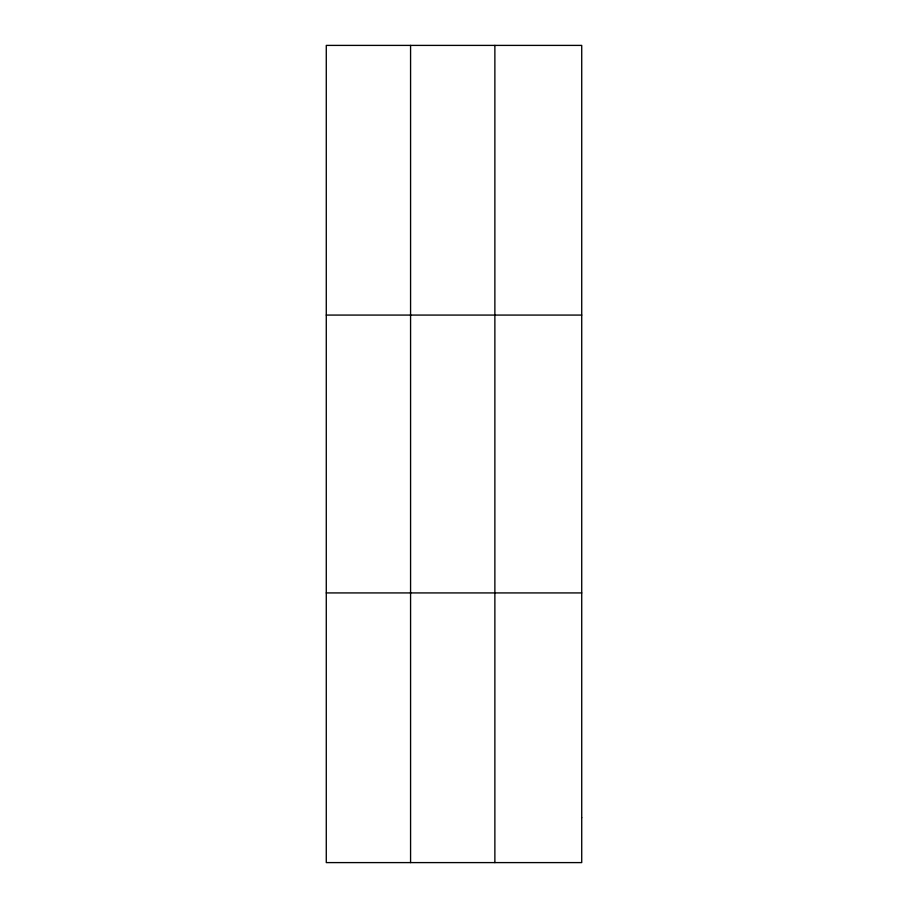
<?xml version="1.0" encoding="UTF-8"?>
<svg xmlns="http://www.w3.org/2000/svg" width="908" height="908" viewBox="0 0 908 908"><rect width="100%" height="100%" fill="white"/><g stroke="black" fill="none" stroke-linecap="round" stroke-linejoin="round"><path stroke-width="1.36" d="M410.575 862.6L410.575 45.4M494.871 862.6L494.871 45.4M326.278 315.076L581.722 315.076M326.278 592.924L581.722 592.924M581.722 817.654L581.722 862.6L326.278 862.6L326.278 45.4L581.722 45.4L581.722 817.654"/></g></svg>
